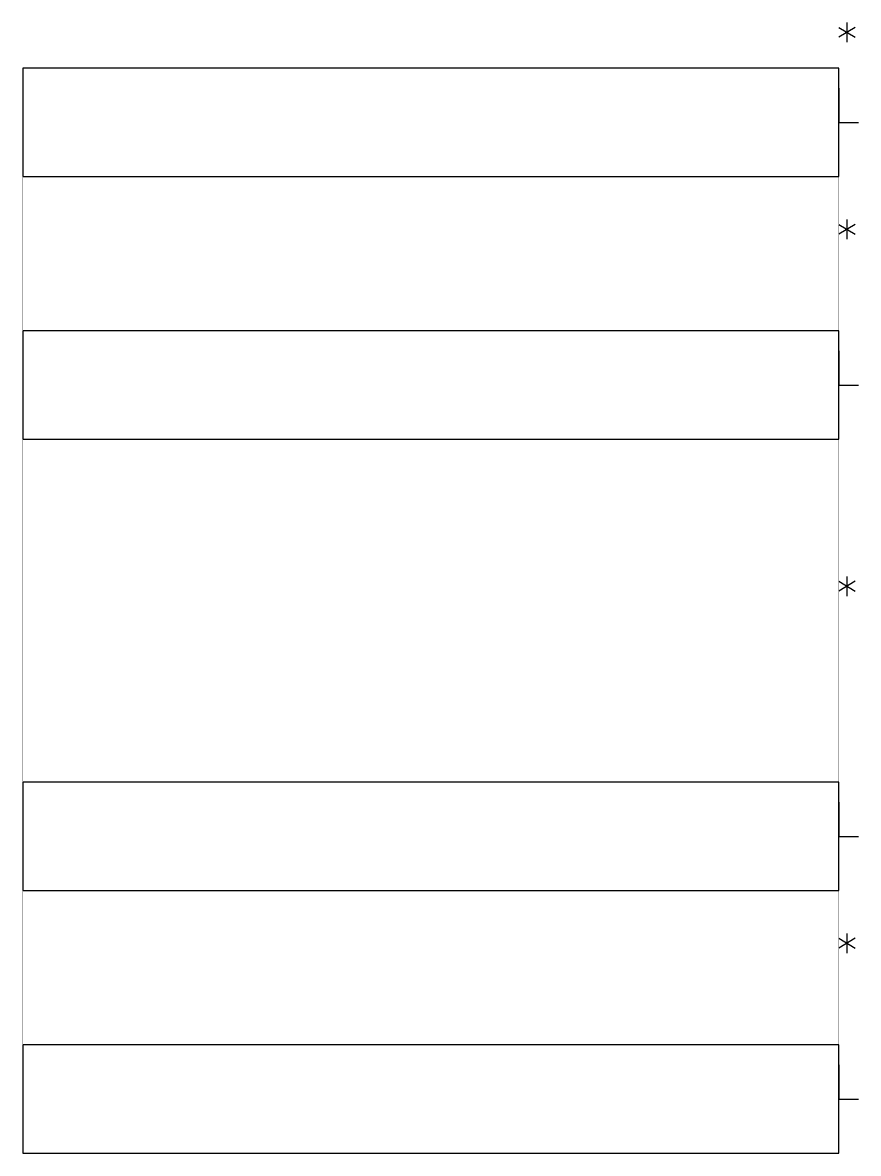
# Model space of a CAD drawing. Header units: millimetres. Extents: x 0 to 559, y 0 to 433.
# Drawn here: x 128.8 to 167.8, y 37.3 to 90.1 of the extents above; entities that cross this region are included whole.
import ezdxf

# ---------------------------------------------------------------- set-up
doc = ezdxf.new("R2010")
doc.units = ezdxf.units.MM
doc.layers.add('Mechanical6', color=56, linetype='Continuous')

msp = doc.modelspace()

# ---------------------------------------------------------------- linework, layer by layer
at = {"layer": 'Mechanical6'}
for p, q in [((166.894, 89.837), (167.656, 89.38)), ((167.656, 89.837), (166.894, 89.38)), ((167.275, 90.066), (167.275, 89.152)), ((128.794, 87.933), (128.794, 82.883)), ((166.894, 87.933), (128.794, 87.933)), ((166.894, 82.883), (166.894, 87.933)), ((166.894, 87.008), (166.894, 85.408)), ((166.894, 85.408), (167.808, 85.408)), ((128.794, 82.883), (166.894, 82.883)), ((167.275, 80.876), (167.275, 79.962)), ((166.894, 80.647), (167.656, 80.19)), ((167.656, 80.647), (166.894, 80.19)), ((128.794, 75.669), (128.794, 70.62)), ((166.894, 75.669), (128.794, 75.669)), ((166.894, 70.62), (166.894, 75.669)), ((166.894, 74.744), (166.894, 73.145)), ((166.894, 73.145), (167.808, 73.145)), ((128.794, 70.62), (166.894, 70.62)), ((166.894, 63.98), (167.656, 63.523)), ((167.656, 63.98), (166.894, 63.523)), ((167.275, 64.208), (167.275, 63.294)), ((128.794, 54.597), (128.794, 49.547)), ((166.894, 54.597), (128.794, 54.597)), ((166.894, 49.547), (166.894, 54.597)), ((166.894, 53.672), (166.894, 52.072)), ((166.894, 52.072), (167.808, 52.072)), ((128.794, 49.547), (166.894, 49.547)), ((167.275, 47.54), (167.275, 46.626)), ((166.894, 47.312), (167.656, 46.855)), ((167.656, 47.312), (166.894, 46.855)), ((128.794, 42.334), (128.794, 37.284)), ((166.894, 42.334), (128.794, 42.334)), ((166.894, 37.284), (166.894, 42.334)), ((166.894, 41.409), (166.894, 39.809)), ((166.894, 39.809), (167.808, 39.809)), ((128.794, 37.284), (166.894, 37.284))]:
    msp.add_line(p, q, dxfattribs=at)
at = {"layer": 'Mechanical6', "const_width": 0.0254}
for points in [[(128.794, 37.284), (128.794, 87.933)], [(166.894, 37.284), (166.894, 87.933)], [(128.794, 75.669), (128.794, 82.883)], [(128.794, 82.883), (166.894, 82.883)], [(166.894, 75.669), (166.894, 82.883)], [(128.794, 75.669), (166.894, 75.669)], [(128.794, 54.597), (128.794, 70.62)], [(128.794, 70.62), (166.894, 70.62)], [(166.894, 54.597), (166.894, 70.62)], [(128.794, 54.597), (166.894, 54.597)], [(128.794, 42.334), (128.794, 49.547)], [(128.794, 49.547), (166.894, 49.547)], [(166.894, 42.334), (166.894, 49.547)], [(128.794, 42.334), (166.894, 42.334)]]:
    msp.add_lwpolyline(points, dxfattribs=at)
at = {"layer": 'Mechanical6', "const_width": 0.0127}
for points in [[(128.788, 87.933, 1), (128.8, 87.933, 1)], [(166.888, 87.933, 1), (166.9, 87.933, 1)], [(128.788, 82.883, 1), (128.8, 82.883, 1)], [(128.788, 82.883, 1), (128.8, 82.883, 1)], [(166.888, 82.883, 1), (166.9, 82.883, 1)], [(166.888, 82.883, 1), (166.9, 82.883, 1)], [(128.788, 75.669, 1), (128.8, 75.669, 1)], [(128.788, 75.669, 1), (128.8, 75.669, 1)], [(166.888, 75.669, 1), (166.9, 75.669, 1)], [(166.888, 75.669, 1), (166.9, 75.669, 1)], [(128.788, 70.62, 1), (128.8, 70.62, 1)], [(128.788, 70.62, 1), (128.8, 70.62, 1)], [(166.888, 70.62, 1), (166.9, 70.62, 1)], [(166.888, 70.62, 1), (166.9, 70.62, 1)], [(128.788, 54.597, 1), (128.8, 54.597, 1)], [(128.788, 54.597, 1), (128.8, 54.597, 1)], [(166.888, 54.597, 1), (166.9, 54.597, 1)], [(166.888, 54.597, 1), (166.9, 54.597, 1)], [(128.788, 49.547, 1), (128.8, 49.547, 1)], [(128.788, 49.547, 1), (128.8, 49.547, 1)], [(166.888, 49.547, 1), (166.9, 49.547, 1)], [(166.888, 49.547, 1), (166.9, 49.547, 1)], [(128.788, 42.334, 1), (128.8, 42.334, 1)], [(128.788, 42.334, 1), (128.8, 42.334, 1)], [(166.888, 42.334, 1), (166.9, 42.334, 1)], [(166.888, 42.334, 1), (166.9, 42.334, 1)], [(128.788, 37.284, 1), (128.8, 37.284, 1)], [(166.888, 37.284, 1), (166.9, 37.284, 1)]]:
    msp.add_lwpolyline(points, format="xyb", close=True, dxfattribs=at)

doc.saveas('drawing.dxf')
